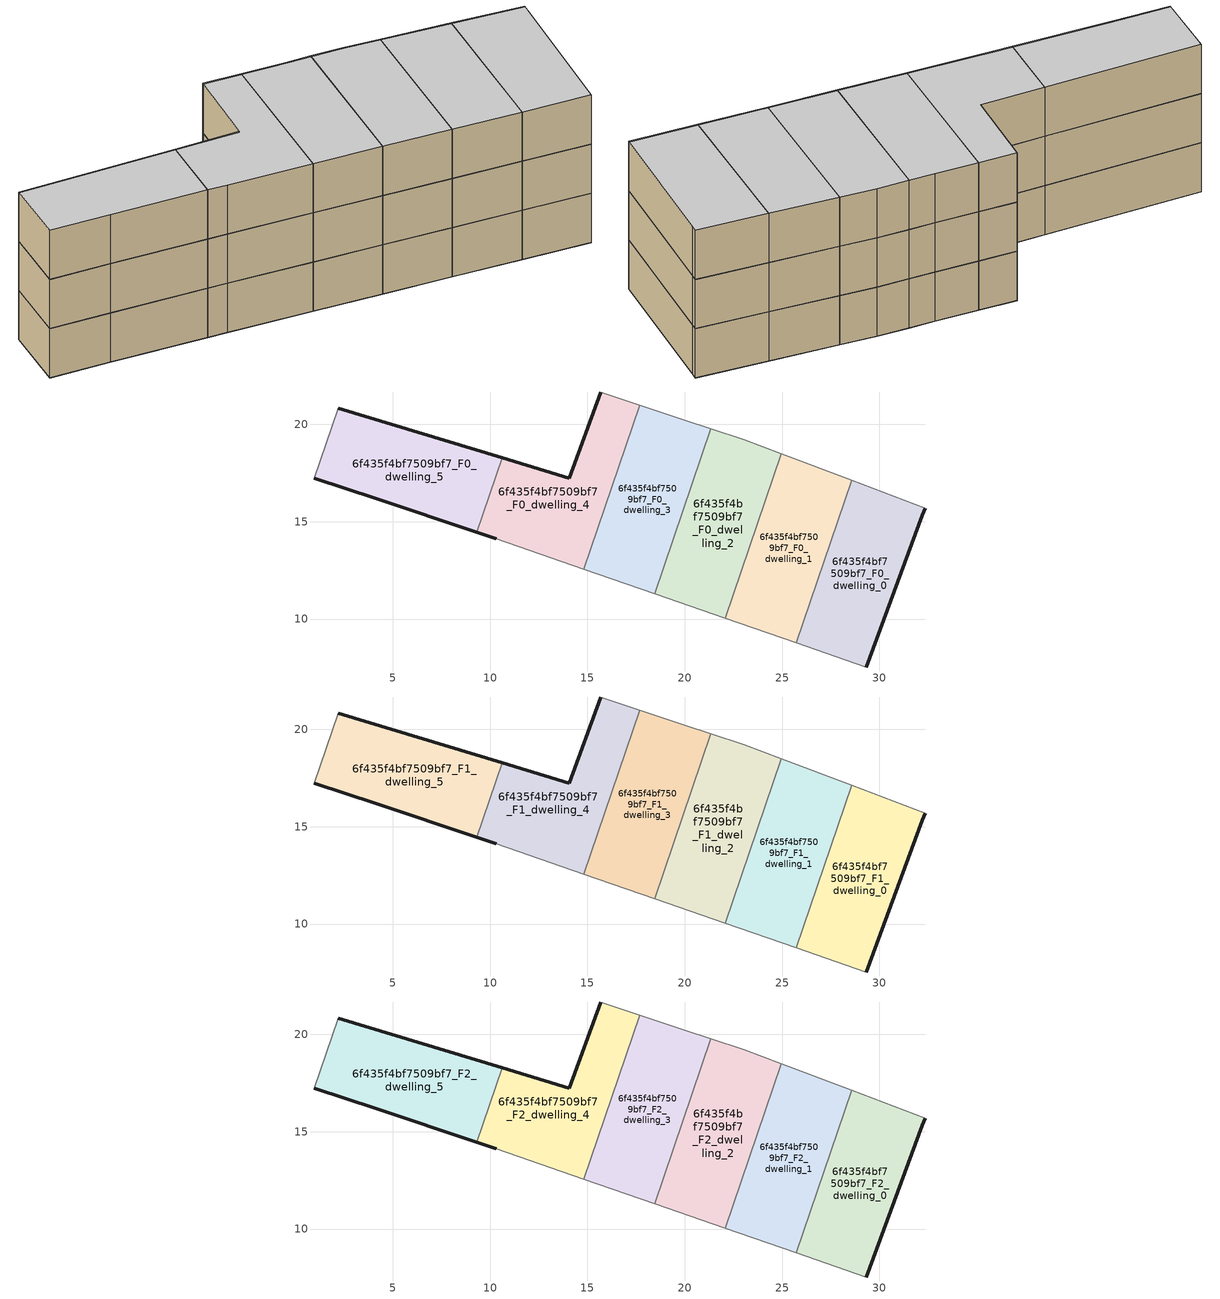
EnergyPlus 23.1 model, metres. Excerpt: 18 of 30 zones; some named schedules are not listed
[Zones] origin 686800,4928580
6f435f4bf7509bf7_F0_dwelling_0
 floor ground (EU_floor_Construction): 29.34,7.53 32.21,15.32 32.35,15.71 28.58,17.13 25.73,8.78 z0
 wall outside (EU_wall_Construction): 32.35,15.71 32.21,15.32 29.34,7.53 z0:3
 wall adiabatic (EU_wall_Construction): 29.34,7.53 25.73,8.78 / 28.58,17.13 32.35,15.71 z0:3
 wall to 6f435f4bf7509bf7_F0_dwelling_1 (EU_wall_Construction): 25.73,8.78 28.59,17.13 z0:3
6f435f4bf7509bf7_F0_dwelling_1
 floor ground (EU_floor_Construction): 25.73,8.78 28.58,17.13 24.96,18.5 22.07,10.05 z0
 wall adiabatic (EU_wall_Construction): 24.96,18.5 28.58,17.13 / 25.73,8.78 22.07,10.05 z0:3
 wall to 6f435f4bf7509bf7_F0_dwelling_2 (EU_wall_Construction): 22.07,10.05 24.96,18.5 z0:3
6f435f4bf7509bf7_F0_dwelling_2
 floor ground (EU_floor_Construction): 22.07,10.05 24.96,18.5 23.06,19.22 21.35,19.78 18.45,11.3 z0
 wall adiabatic (EU_wall_Construction): 22.07,10.05 18.45,11.3 / 21.35,19.78 23.06,19.22 24.96,18.5 z0:3
 wall to 6f435f4bf7509bf7_F0_dwelling_3 (EU_wall_Construction): 18.45,11.3 21.35,19.78 z0:3
6f435f4bf7509bf7_F0_dwelling_3
 floor ground (EU_floor_Construction): 18.45,11.3 21.35,19.78 20.01,20.21 17.69,20.99 14.81,12.57 z0
 wall adiabatic (EU_wall_Construction): 18.45,11.3 14.81,12.57 / 17.69,20.99 20.01,20.21 21.35,19.78 z0:3
 wall to 6f435f4bf7509bf7_F0_dwelling_4 (EU_wall_Construction): 14.81,12.57 17.69,20.99 z0:3
6f435f4bf7509bf7_F0_dwelling_4
 floor ground (EU_floor_Construction): 14.81,12.57 17.69,20.99 15.67,21.67 14.07,17.24 10.61,18.29 9.3,14.46 10.32,14.12 z0
 wall outside (EU_wall_Construction): 10.32,14.12 9.3,14.46 / 10.61,18.29 14.07,17.24 15.67,21.67 z0:3
 wall adiabatic (EU_wall_Construction): 15.67,21.67 17.69,20.99 / 14.81,12.57 10.32,14.12 z0:3
 wall to 6f435f4bf7509bf7_F0_dwelling_5 (EU_wall_Construction): 9.3,14.46 10.61,18.29 z0:3
6f435f4bf7509bf7_F0_dwelling_5
 floor ground (EU_floor_Construction): 9.3,14.46 10.61,18.29 2.18,20.83 0.97,17.23 4.17,16.19 z0
 wall outside (EU_wall_Construction): 2.18,20.83 10.61,18.29 / 9.3,14.46 4.17,16.19 0.97,17.23 z0:3
 wall adiabatic (EU_wall_Construction): 0.97,17.23 2.18,20.83 z0:3
6f435f4bf7509bf7_F1_dwelling_0
 floor to 6f435f4bf7509bf7_F0_dwelling_0 (EU_floor_Construction): 29.34,7.53 32.21,15.32 32.35,15.71 28.58,17.13 25.73,8.78 z3
 wall outside (EU_wall_Construction): 32.35,15.71 32.21,15.32 29.34,7.53 z3:6
 wall adiabatic (EU_wall_Construction): 29.34,7.53 25.73,8.78 / 28.58,17.13 32.35,15.71 z3:6
 wall to 6f435f4bf7509bf7_F1_dwelling_1 (EU_wall_Construction): 25.73,8.78 28.59,17.13 z3:6
6f435f4bf7509bf7_F1_dwelling_1
 floor to 6f435f4bf7509bf7_F0_dwelling_1 (EU_floor_Construction): 25.73,8.78 28.58,17.13 24.96,18.5 22.07,10.05 z3
 wall adiabatic (EU_wall_Construction): 24.96,18.5 28.58,17.13 / 25.73,8.78 22.07,10.05 z3:6
 wall to 6f435f4bf7509bf7_F1_dwelling_2 (EU_wall_Construction): 22.07,10.05 24.96,18.5 z3:6
6f435f4bf7509bf7_F1_dwelling_2
 floor to 6f435f4bf7509bf7_F0_dwelling_2 (EU_floor_Construction): 22.07,10.05 24.96,18.5 23.06,19.22 21.35,19.78 18.45,11.3 z3
 wall adiabatic (EU_wall_Construction): 22.07,10.05 18.45,11.3 / 21.35,19.78 23.06,19.22 24.96,18.5 z3:6
 wall to 6f435f4bf7509bf7_F1_dwelling_3 (EU_wall_Construction): 18.45,11.3 21.35,19.78 z3:6
6f435f4bf7509bf7_F1_dwelling_3
 floor to 6f435f4bf7509bf7_F0_dwelling_3 (EU_floor_Construction): 18.45,11.3 21.35,19.78 20.01,20.21 17.69,20.99 14.81,12.57 z3
 wall adiabatic (EU_wall_Construction): 18.45,11.3 14.81,12.57 / 17.69,20.99 20.01,20.21 21.35,19.78 z3:6
 wall to 6f435f4bf7509bf7_F1_dwelling_4 (EU_wall_Construction): 14.81,12.57 17.69,20.99 z3:6
6f435f4bf7509bf7_F1_dwelling_4
 floor to 6f435f4bf7509bf7_F0_dwelling_4 (EU_floor_Construction): 14.81,12.57 17.69,20.99 15.67,21.67 14.07,17.24 10.61,18.29 9.3,14.46 10.32,14.12 z3
 wall outside (EU_wall_Construction): 10.32,14.12 9.3,14.46 / 10.61,18.29 14.07,17.24 15.67,21.67 z3:6
 wall adiabatic (EU_wall_Construction): 15.67,21.67 17.69,20.99 / 14.81,12.57 10.32,14.12 z3:6
 wall to 6f435f4bf7509bf7_F1_dwelling_5 (EU_wall_Construction): 9.3,14.46 10.61,18.29 z3:6
6f435f4bf7509bf7_F1_dwelling_5
 floor to 6f435f4bf7509bf7_F0_dwelling_5 (EU_floor_Construction): 9.3,14.46 10.61,18.29 2.18,20.83 0.97,17.23 4.17,16.19 z3
 wall outside (EU_wall_Construction): 2.18,20.83 10.61,18.29 / 9.3,14.46 4.17,16.19 0.97,17.23 z3:6
 wall adiabatic (EU_wall_Construction): 0.97,17.23 2.18,20.83 z3:6
6f435f4bf7509bf7_F2_dwelling_0
 floor to 6f435f4bf7509bf7_F1_dwelling_0 (EU_floor_Construction): 29.34,7.53 32.21,15.32 32.35,15.71 28.58,17.13 25.73,8.78 z6
 wall outside (EU_wall_Construction): 32.35,15.71 32.21,15.32 29.34,7.53 z6:9
 wall adiabatic (EU_wall_Construction): 29.34,7.53 25.73,8.78 / 28.58,17.13 32.35,15.71 z6:9
 wall to 6f435f4bf7509bf7_F2_dwelling_1 (EU_wall_Construction): 25.73,8.78 28.59,17.13 z6:9
 ceiling to 6f435f4bf7509bf7_F3_dwelling_0 (EU_floor_Construction): 32.35,15.71 32.21,15.32 29.34,7.53 25.73,8.78 28.58,17.13 z9
6f435f4bf7509bf7_F2_dwelling_1
 floor to 6f435f4bf7509bf7_F1_dwelling_1 (EU_floor_Construction): 25.73,8.78 28.58,17.13 24.96,18.5 22.07,10.05 z6
 wall adiabatic (EU_wall_Construction): 24.96,18.5 28.58,17.13 / 25.73,8.78 22.07,10.05 z6:9
 wall to 6f435f4bf7509bf7_F2_dwelling_2 (EU_wall_Construction): 22.07,10.05 24.96,18.5 z6:9
 ceiling to 6f435f4bf7509bf7_F3_dwelling_1 (EU_floor_Construction): 28.58,17.13 25.73,8.78 22.07,10.05 24.96,18.5 z9
6f435f4bf7509bf7_F2_dwelling_2
 floor to 6f435f4bf7509bf7_F1_dwelling_2 (EU_floor_Construction): 22.07,10.05 24.96,18.5 23.06,19.22 21.35,19.78 18.45,11.3 z6
 wall adiabatic (EU_wall_Construction): 22.07,10.05 18.45,11.3 / 21.35,19.78 23.06,19.22 24.96,18.5 z6:9
 wall to 6f435f4bf7509bf7_F2_dwelling_3 (EU_wall_Construction): 18.45,11.3 21.35,19.78 z6:9
 ceiling to 6f435f4bf7509bf7_F3_dwelling_2 (EU_floor_Construction): 24.96,18.5 22.07,10.05 18.45,11.3 21.35,19.78 23.06,19.22 z9
6f435f4bf7509bf7_F2_dwelling_3
 floor to 6f435f4bf7509bf7_F1_dwelling_3 (EU_floor_Construction): 18.45,11.3 21.35,19.78 20.01,20.21 17.69,20.99 14.81,12.57 z6
 wall adiabatic (EU_wall_Construction): 18.45,11.3 14.81,12.57 / 17.69,20.99 20.01,20.21 21.35,19.78 z6:9
 wall to 6f435f4bf7509bf7_F2_dwelling_4 (EU_wall_Construction): 14.81,12.57 17.69,20.99 z6:9
 ceiling to 6f435f4bf7509bf7_F3_dwelling_3 (EU_floor_Construction): 21.35,19.78 18.45,11.3 14.81,12.57 17.69,20.99 20.01,20.21 z9
6f435f4bf7509bf7_F2_dwelling_4
 floor to 6f435f4bf7509bf7_F1_dwelling_4 (EU_floor_Construction): 14.81,12.57 17.69,20.99 15.67,21.67 14.07,17.24 10.61,18.29 9.3,14.46 10.32,14.12 z6
 wall outside (EU_wall_Construction): 10.32,14.12 9.3,14.46 / 10.61,18.29 14.07,17.24 15.67,21.67 z6:9
 wall adiabatic (EU_wall_Construction): 15.67,21.67 17.69,20.99 / 14.81,12.57 10.32,14.12 z6:9
 wall to 6f435f4bf7509bf7_F2_dwelling_5 (EU_wall_Construction): 9.3,14.46 10.61,18.29 z6:9
 ceiling to 6f435f4bf7509bf7_F3_dwelling_4 (EU_floor_Construction): 17.69,20.99 14.81,12.57 10.32,14.12 9.3,14.46 10.61,18.29 14.07,17.24 15.67,21.67 z9
6f435f4bf7509bf7_F2_dwelling_5
 floor to 6f435f4bf7509bf7_F1_dwelling_5 (EU_floor_Construction): 9.3,14.46 10.61,18.29 2.18,20.83 0.97,17.23 4.17,16.19 z6
 wall outside (EU_wall_Construction): 2.18,20.83 10.61,18.29 / 9.3,14.46 4.17,16.19 0.97,17.23 z6:9
 wall adiabatic (EU_wall_Construction): 0.97,17.23 2.18,20.83 z6:9
 ceiling to 6f435f4bf7509bf7_F3_dwelling_5 (EU_floor_Construction): 10.61,18.29 9.3,14.46 4.17,16.19 0.97,17.23 2.18,20.83 z9
[Building]
EU S2 Campaign: North Axis=0; Terrain=City; Solar Distribution=FullExterior
[Site:Location]
Bologna: Latitude=44.5; Longitude=11.25; Time Zone=1; Elevation=37
[SizingPeriod:WeatherFileDays]
AnnualSizingPeriod: Begin Month=1; Begin Day of Month=1; End Month=12; End Day of Month=31; Day of Week for Start Day=Monday; Use Weather File Daylight Saving Period=No; Use Weather File Rain and Snow Indicators=No
[MATERIAL]
EU_InternalMass_Material: Roughness=MediumRough; Thickness=0.1; Conductivity=1; Density=1800; Specific Heat=900; Thermal Absorptance=0.9; Solar Absorptance=0.7; Visible Absorptance=0.7
[MATERIAL:NOMASS] Roughness=MediumRough; Thermal Absorptance=0.9; Solar Absorptance=0.7; Visible Absorptance=0.7
Name | Thermal Resistance
EU_wall_NoMass | 0.779417
EU_floor_NoMass | 0.588222
[CONSTRUCTION]
EU_wall_Construction: EU_wall_NoMass
EU_floor_Construction: EU_floor_NoMass
EU_InternalMass_Construction: EU_InternalMass_Material
[ZONE] Type=1; Multiplier=1; Ceiling Height=autocalculate; Floor Area=autocalculate; Part of Total Floor Area=Yes
Name | Volume
6f435f4bf7509bf7_F0_dwelling_0 | 103.072
6f435f4bf7509bf7_F1_dwelling_0; 6f435f4bf7509bf7_F2_dwelling_0; 6f435f4bf7509bf7_F1_dwelling_2; 6f435f4bf7509bf7_F2_dwelling_2 | 103.073
6f435f4bf7509bf7_F0_dwelling_1 | 103.066
6f435f4bf7509bf7_F1_dwelling_1; 6f435f4bf7509bf7_F2_dwelling_1 | 103.067
6f435f4bf7509bf7_F0_dwelling_2 | 103.074
6f435f4bf7509bf7_F0_dwelling_3; 6f435f4bf7509bf7_F0_dwelling_5; 6f435f4bf7509bf7_F1_dwelling_5; 6f435f4bf7509bf7_F2_dwelling_5 | 103.069
6f435f4bf7509bf7_F1_dwelling_3; 6f435f4bf7509bf7_F2_dwelling_3 | 103.07
6f435f4bf7509bf7_F0_dwelling_4 | 103.075
6f435f4bf7509bf7_F1_dwelling_4; 6f435f4bf7509bf7_F2_dwelling_4 | 103.076
[INTERNALMASS] Construction=EU_InternalMass_Construction
Name | Zone or ZoneList | Surface Area
6f435f4bf7509bf7_F0_dwelling_0_EU_InternalMass | 6f435f4bf7509bf7_F0_dwelling_0 | 34.3575
6f435f4bf7509bf7_F0_dwelling_1_EU_InternalMass | 6f435f4bf7509bf7_F0_dwelling_1 | 34.3557
6f435f4bf7509bf7_F0_dwelling_2_EU_InternalMass | 6f435f4bf7509bf7_F0_dwelling_2 | 34.3578
6f435f4bf7509bf7_F0_dwelling_3_EU_InternalMass | 6f435f4bf7509bf7_F0_dwelling_3 | 34.3563
6f435f4bf7509bf7_F0_dwelling_4_EU_InternalMass | 6f435f4bf7509bf7_F0_dwelling_4 | 34.3583
6f435f4bf7509bf7_F0_dwelling_5_EU_InternalMass | 6f435f4bf7509bf7_F0_dwelling_5 | 34.3562
6f435f4bf7509bf7_F1_dwelling_0_EU_InternalMass | 6f435f4bf7509bf7_F1_dwelling_0 | 34.3575
6f435f4bf7509bf7_F1_dwelling_1_EU_InternalMass | 6f435f4bf7509bf7_F1_dwelling_1 | 34.3557
6f435f4bf7509bf7_F1_dwelling_2_EU_InternalMass | 6f435f4bf7509bf7_F1_dwelling_2 | 34.3578
6f435f4bf7509bf7_F1_dwelling_3_EU_InternalMass | 6f435f4bf7509bf7_F1_dwelling_3 | 34.3563
6f435f4bf7509bf7_F1_dwelling_4_EU_InternalMass | 6f435f4bf7509bf7_F1_dwelling_4 | 34.3583
6f435f4bf7509bf7_F1_dwelling_5_EU_InternalMass | 6f435f4bf7509bf7_F1_dwelling_5 | 34.3562
6f435f4bf7509bf7_F2_dwelling_0_EU_InternalMass | 6f435f4bf7509bf7_F2_dwelling_0 | 34.3575
6f435f4bf7509bf7_F2_dwelling_1_EU_InternalMass | 6f435f4bf7509bf7_F2_dwelling_1 | 34.3557
6f435f4bf7509bf7_F2_dwelling_2_EU_InternalMass | 6f435f4bf7509bf7_F2_dwelling_2 | 34.3578
6f435f4bf7509bf7_F2_dwelling_3_EU_InternalMass | 6f435f4bf7509bf7_F2_dwelling_3 | 34.3563
6f435f4bf7509bf7_F2_dwelling_4_EU_InternalMass | 6f435f4bf7509bf7_F2_dwelling_4 | 34.3583
6f435f4bf7509bf7_F2_dwelling_5_EU_InternalMass | 6f435f4bf7509bf7_F2_dwelling_5 | 34.3562
[OTHEREQUIPMENT] Fuel Type=Electricity; Design Level Calculation Method=Watts/Area; Power per Zone Floor Area=1; Fraction Latent=0; Fraction Radiant=0; Fraction Lost=0; Carbon Dioxide Generation Rate=0; EndUse Subcategory=EU_Step8_InternalGains
Name | Zone or ZoneList or Space or SpaceList | Schedule
EU_Step8_InternalGain_6f435f4bf7509bf7_F0_dwelling_0_f000 | 6f435f4bf7509bf7_F0_dwelling_0 | EU_Step8_GainSchedule_6f435f4bf7509bf7_F0_dwelling_0_f000
EU_Step8_InternalGain_6f435f4bf7509bf7_F0_dwelling_1_f000 | 6f435f4bf7509bf7_F0_dwelling_1 | EU_Step8_GainSchedule_6f435f4bf7509bf7_F0_dwelling_1_f000
EU_Step8_InternalGain_6f435f4bf7509bf7_F0_dwelling_2_f000 | 6f435f4bf7509bf7_F0_dwelling_2 | EU_Step8_GainSchedule_6f435f4bf7509bf7_F0_dwelling_2_f000
EU_Step8_InternalGain_6f435f4bf7509bf7_F0_dwelling_3_f000 | 6f435f4bf7509bf7_F0_dwelling_3 | EU_Step8_GainSchedule_6f435f4bf7509bf7_F0_dwelling_3_f000
EU_Step8_InternalGain_6f435f4bf7509bf7_F0_dwelling_4_f000 | 6f435f4bf7509bf7_F0_dwelling_4 | EU_Step8_GainSchedule_6f435f4bf7509bf7_F0_dwelling_4_f000
EU_Step8_InternalGain_6f435f4bf7509bf7_F0_dwelling_5_f000 | 6f435f4bf7509bf7_F0_dwelling_5 | EU_Step8_GainSchedule_6f435f4bf7509bf7_F0_dwelling_5_f000
EU_Step8_InternalGain_6f435f4bf7509bf7_F1_dwelling_0_f000 | 6f435f4bf7509bf7_F1_dwelling_0 | EU_Step8_GainSchedule_6f435f4bf7509bf7_F1_dwelling_0_f000
EU_Step8_InternalGain_6f435f4bf7509bf7_F1_dwelling_1_f000 | 6f435f4bf7509bf7_F1_dwelling_1 | EU_Step8_GainSchedule_6f435f4bf7509bf7_F1_dwelling_1_f000
EU_Step8_InternalGain_6f435f4bf7509bf7_F1_dwelling_2_f000 | 6f435f4bf7509bf7_F1_dwelling_2 | EU_Step8_GainSchedule_6f435f4bf7509bf7_F1_dwelling_2_f000
EU_Step8_InternalGain_6f435f4bf7509bf7_F1_dwelling_3_f000 | 6f435f4bf7509bf7_F1_dwelling_3 | EU_Step8_GainSchedule_6f435f4bf7509bf7_F1_dwelling_3_f000
EU_Step8_InternalGain_6f435f4bf7509bf7_F1_dwelling_4_f000 | 6f435f4bf7509bf7_F1_dwelling_4 | EU_Step8_GainSchedule_6f435f4bf7509bf7_F1_dwelling_4_f000
EU_Step8_InternalGain_6f435f4bf7509bf7_F1_dwelling_5_f000 | 6f435f4bf7509bf7_F1_dwelling_5 | EU_Step8_GainSchedule_6f435f4bf7509bf7_F1_dwelling_5_f000
EU_Step8_InternalGain_6f435f4bf7509bf7_F2_dwelling_0_f000 | 6f435f4bf7509bf7_F2_dwelling_0 | EU_Step8_GainSchedule_6f435f4bf7509bf7_F2_dwelling_0_f000
EU_Step8_InternalGain_6f435f4bf7509bf7_F2_dwelling_1_f000 | 6f435f4bf7509bf7_F2_dwelling_1 | EU_Step8_GainSchedule_6f435f4bf7509bf7_F2_dwelling_1_f000
EU_Step8_InternalGain_6f435f4bf7509bf7_F2_dwelling_2_f000 | 6f435f4bf7509bf7_F2_dwelling_2 | EU_Step8_GainSchedule_6f435f4bf7509bf7_F2_dwelling_2_f000
EU_Step8_InternalGain_6f435f4bf7509bf7_F2_dwelling_3_f000 | 6f435f4bf7509bf7_F2_dwelling_3 | EU_Step8_GainSchedule_6f435f4bf7509bf7_F2_dwelling_3_f000
EU_Step8_InternalGain_6f435f4bf7509bf7_F2_dwelling_4_f000 | 6f435f4bf7509bf7_F2_dwelling_4 | EU_Step8_GainSchedule_6f435f4bf7509bf7_F2_dwelling_4_f000
EU_Step8_InternalGain_6f435f4bf7509bf7_F2_dwelling_5_f000 | 6f435f4bf7509bf7_F2_dwelling_5 | EU_Step8_GainSchedule_6f435f4bf7509bf7_F2_dwelling_5_f000
[ZONEVENTILATION:DESIGNFLOWRATE] Schedule=EU_AlwaysOn; Design Flow Rate Calculation Method=AirChanges/Hour; Air Changes per Hour=0.712058; Ventilation Type=Natural; Fan Pressure Rise=0; Fan Total Efficiency=1; Constant Term Coefficient=1; Temperature Term Coefficient=0; Velocity Term Coefficient=0; Velocity Squared Term Coefficient=0; Minimum Indoor Temperature=-100; Maximum Indoor Temperature=100; Delta Temperature=-100; Minimum Outdoor Temperature=-100; Maximum Outdoor Temperature=100; Maximum Wind Speed=40
Name | Zone or ZoneList or Space or SpaceList
EU_ConstantAir_6f435f4bf7509bf7_F0_dwelling_0 | 6f435f4bf7509bf7_F0_dwelling_0
EU_ConstantAir_6f435f4bf7509bf7_F0_dwelling_1 | 6f435f4bf7509bf7_F0_dwelling_1
EU_ConstantAir_6f435f4bf7509bf7_F0_dwelling_2 | 6f435f4bf7509bf7_F0_dwelling_2
EU_ConstantAir_6f435f4bf7509bf7_F0_dwelling_3 | 6f435f4bf7509bf7_F0_dwelling_3
EU_ConstantAir_6f435f4bf7509bf7_F0_dwelling_4 | 6f435f4bf7509bf7_F0_dwelling_4
EU_ConstantAir_6f435f4bf7509bf7_F0_dwelling_5 | 6f435f4bf7509bf7_F0_dwelling_5
EU_ConstantAir_6f435f4bf7509bf7_F1_dwelling_0 | 6f435f4bf7509bf7_F1_dwelling_0
EU_ConstantAir_6f435f4bf7509bf7_F1_dwelling_1 | 6f435f4bf7509bf7_F1_dwelling_1
EU_ConstantAir_6f435f4bf7509bf7_F1_dwelling_2 | 6f435f4bf7509bf7_F1_dwelling_2
EU_ConstantAir_6f435f4bf7509bf7_F1_dwelling_3 | 6f435f4bf7509bf7_F1_dwelling_3
EU_ConstantAir_6f435f4bf7509bf7_F1_dwelling_4 | 6f435f4bf7509bf7_F1_dwelling_4
EU_ConstantAir_6f435f4bf7509bf7_F1_dwelling_5 | 6f435f4bf7509bf7_F1_dwelling_5
EU_ConstantAir_6f435f4bf7509bf7_F2_dwelling_0 | 6f435f4bf7509bf7_F2_dwelling_0
EU_ConstantAir_6f435f4bf7509bf7_F2_dwelling_1 | 6f435f4bf7509bf7_F2_dwelling_1
EU_ConstantAir_6f435f4bf7509bf7_F2_dwelling_2 | 6f435f4bf7509bf7_F2_dwelling_2
EU_ConstantAir_6f435f4bf7509bf7_F2_dwelling_3 | 6f435f4bf7509bf7_F2_dwelling_3
EU_ConstantAir_6f435f4bf7509bf7_F2_dwelling_4 | 6f435f4bf7509bf7_F2_dwelling_4
EU_ConstantAir_6f435f4bf7509bf7_F2_dwelling_5 | 6f435f4bf7509bf7_F2_dwelling_5
[HVACTEMPLATE:THERMOSTAT] Constant Heating Setpoint=20; Constant Cooling Setpoint=50
EU_HeatOnly_6f435f4bf7509bf7_F0_dwelling_0; EU_HeatOnly_6f435f4bf7509bf7_F0_dwelling_1; EU_HeatOnly_6f435f4bf7509bf7_F0_dwelling_2; EU_HeatOnly_6f435f4bf7509bf7_F0_dwelling_3; EU_HeatOnly_6f435f4bf7509bf7_F0_dwelling_4; EU_HeatOnly_6f435f4bf7509bf7_F0_dwelling_5; EU_HeatOnly_6f435f4bf7509bf7_F1_dwelling_0; EU_HeatOnly_6f435f4bf7509bf7_F1_dwelling_1; EU_HeatOnly_6f435f4bf7509bf7_F1_dwelling_2; EU_HeatOnly_6f435f4bf7509bf7_F1_dwelling_3; EU_HeatOnly_6f435f4bf7509bf7_F1_dwelling_4; EU_HeatOnly_6f435f4bf7509bf7_F1_dwelling_5; EU_HeatOnly_6f435f4bf7509bf7_F2_dwelling_0; EU_HeatOnly_6f435f4bf7509bf7_F2_dwelling_1; EU_HeatOnly_6f435f4bf7509bf7_F2_dwelling_2; EU_HeatOnly_6f435f4bf7509bf7_F2_dwelling_3; EU_HeatOnly_6f435f4bf7509bf7_F2_dwelling_4; EU_HeatOnly_6f435f4bf7509bf7_F2_dwelling_5; EU_HeatOnly_6f435f4bf7509bf7_F3_dwelling_0; EU_HeatOnly_6f435f4bf7509bf7_F3_dwelling_1; EU_HeatOnly_6f435f4bf7509bf7_F3_dwelling_2; EU_HeatOnly_6f435f4bf7509bf7_F3_dwelling_3; EU_HeatOnly_6f435f4bf7509bf7_F3_dwelling_4
